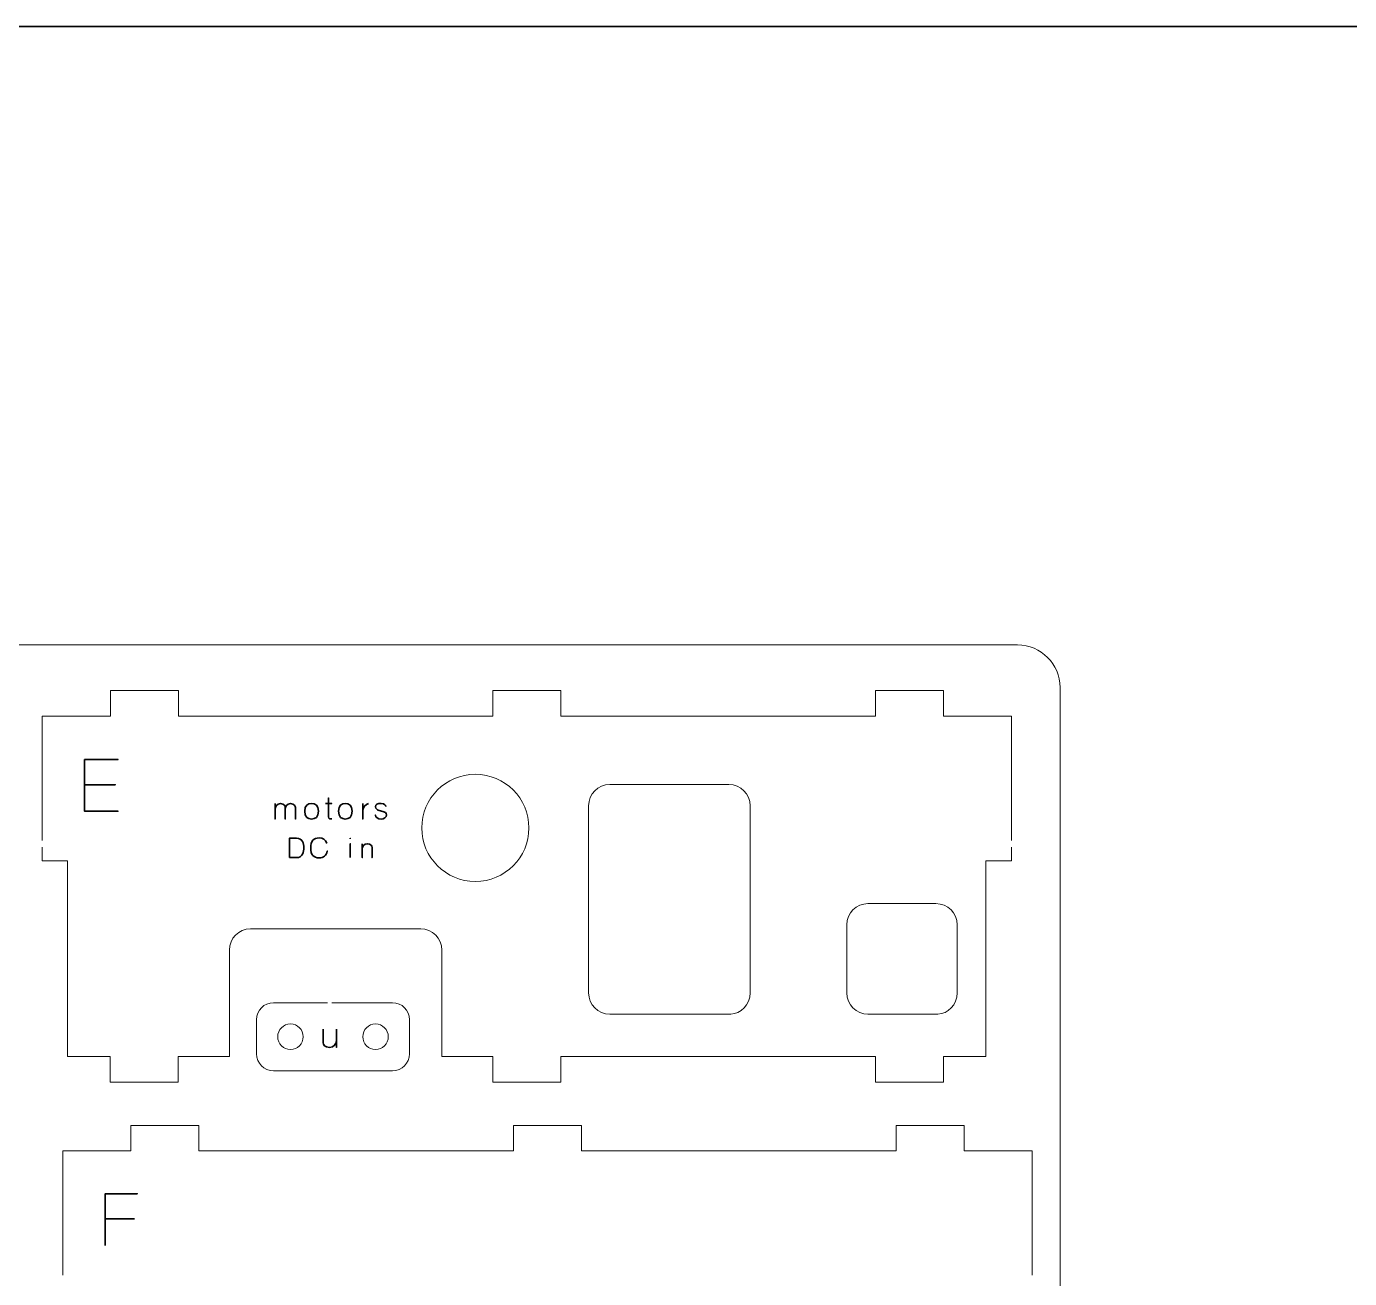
# Model space of a CAD drawing. Header units: inches. Extents: x 15 to 785, y -737 to -15.
# Drawn here: x 177.3 to 332.9, y -162.2 to -15 of the extents above; entities that cross this region are included whole.
import ezdxf

# ---------------------------------------------------------------- set-up
doc = ezdxf.new("R2010")
doc.units = ezdxf.units.IN
doc.header["$MEASUREMENT"] = 0
doc.layers.add('Layer 1', color=7, linetype='Continuous')

# ---------------------------------------------------------------- blocks, each defined once
blk = doc.blocks.new('block 12')
at = {"layer": 'Layer 1', "color": 13, "lineweight": 35, "true_color": 0xed6444}
for points, knots in [([(213.18, -108.14), (213.01, -108.15), (212.82, -108.16), (212.82, -107.92), (212.82, -107.68), (212.82, -105.67), (212.82, -105.67), (212.82, -105.67), (212.82, -107.68), (212.82, -107.92), (212.82, -108.16), (213.01, -108.15), (213.18, -108.14)], [0, 0, 0, 0, 1, 1, 1, 2, 2, 2, 3, 3, 3, 4, 4, 4, 4]), ([(207.72, -106.82), (207.72, -106.66), (207.62, -106.36), (207.17, -106.35), (206.72, -106.35), (206.52, -106.7), (206.52, -107.02), (206.52, -106.7), (206.72, -106.35), (207.17, -106.35), (207.62, -106.36), (207.72, -106.66), (207.72, -106.82), (207.72, -106.98), (207.72, -108.16), (207.72, -108.16), (207.72, -108.16), (207.72, -106.98), (207.72, -106.82)], [0, 0, 0, 0, 1, 1, 1, 2, 2, 2, 3, 3, 3, 4, 4, 4, 5, 5, 5, 6, 6, 6, 6]), ([(206.52, -106.35), (206.52, -106.35), (206.52, -108.16), (206.52, -108.16), (206.52, -108.16), (206.52, -106.35), (206.52, -106.35)], [0, 0, 0, 0, 1, 1, 1, 2, 2, 2, 2]), ([(208.93, -106.82), (208.93, -106.66), (208.78, -106.36), (208.33, -106.35), (207.88, -106.35), (207.72, -106.7), (207.72, -107.02), (207.72, -106.7), (207.88, -106.35), (208.33, -106.35), (208.78, -106.36), (208.93, -106.66), (208.93, -106.82), (208.93, -106.98), (208.93, -108.16), (208.93, -108.16), (208.93, -108.16), (208.93, -106.98), (208.93, -106.82)], [0, 0, 0, 0, 1, 1, 1, 2, 2, 2, 3, 3, 3, 4, 4, 4, 5, 5, 5, 6, 6, 6, 6]), ([(210.01, -107.24), (210.01, -106.52), (210.37, -106.32), (210.81, -106.32), (211.25, -106.32), (211.61, -106.52), (211.61, -107.24), (211.61, -107.95), (211.25, -108.16), (210.81, -108.16), (210.37, -108.16), (210.01, -107.95), (210.01, -107.24)], [0, 0, 0, 0, 1, 1, 1, 2, 2, 2, 3, 3, 3, 4, 4, 4, 4]), ([(210.01, -107.24), (210.01, -106.52), (210.37, -106.32), (210.81, -106.32), (211.25, -106.32), (211.61, -106.52), (211.61, -107.24), (211.61, -107.95), (211.25, -108.16), (210.81, -108.16), (210.37, -108.16), (210.01, -107.95), (210.01, -107.24)], [0, 0, 0, 0, 1, 1, 1, 2, 2, 2, 3, 3, 3, 4, 4, 4, 4]), ([(212.45, -106.33), (212.45, -106.33), (213.19, -106.33), (213.19, -106.33), (213.19, -106.33), (212.45, -106.33), (212.45, -106.33)], [0, 0, 0, 0, 1, 1, 1, 2, 2, 2, 2]), ([(213.98, -107.24), (213.98, -106.52), (214.35, -106.32), (214.78, -106.32), (215.22, -106.32), (215.58, -106.52), (215.58, -107.24), (215.58, -107.95), (215.22, -108.16), (214.78, -108.16), (214.35, -108.16), (213.98, -107.95), (213.98, -107.24)], [0, 0, 0, 0, 1, 1, 1, 2, 2, 2, 3, 3, 3, 4, 4, 4, 4]), ([(213.98, -107.24), (213.98, -106.52), (214.35, -106.32), (214.78, -106.32), (215.22, -106.32), (215.58, -106.52), (215.58, -107.24), (215.58, -107.95), (215.22, -108.16), (214.78, -108.16), (214.35, -108.16), (213.98, -107.95), (213.98, -107.24)], [0, 0, 0, 0, 1, 1, 1, 2, 2, 2, 3, 3, 3, 4, 4, 4, 4]), ([(217.51, -106.35), (217.18, -106.35), (216.81, -106.83), (216.82, -107.24), (216.81, -106.83), (217.18, -106.35), (217.51, -106.35)], [0, 0, 0, 0, 1, 1, 1, 2, 2, 2, 2]), ([(216.82, -106.35), (216.82, -106.35), (216.82, -108.16), (216.82, -108.16), (216.82, -108.16), (216.82, -106.35), (216.82, -106.35)], [0, 0, 0, 0, 1, 1, 1, 2, 2, 2, 2]), ([(219.55, -106.68), (219.55, -106.59), (219.44, -106.34), (218.99, -106.32), (218.55, -106.31), (218.34, -106.45), (218.34, -106.73), (218.34, -107), (218.57, -107.09), (218.66, -107.11), (218.66, -107.11), (219.32, -107.31), (219.32, -107.31), (219.41, -107.33), (219.62, -107.42), (219.62, -107.68), (219.62, -107.95), (219.35, -108.16), (218.99, -108.16), (218.64, -108.16), (218.32, -107.97), (218.32, -107.7), (218.32, -107.97), (218.64, -108.16), (218.99, -108.16), (219.35, -108.16), (219.62, -107.95), (219.62, -107.68), (219.62, -107.42), (219.41, -107.33), (219.32, -107.31), (219.32, -107.31), (218.66, -107.11), (218.66, -107.11), (218.57, -107.09), (218.34, -107), (218.34, -106.73), (218.34, -106.45), (218.55, -106.31), (218.99, -106.32), (219.44, -106.34), (219.55, -106.59), (219.55, -106.68)], [0, 0, 0, 0, 1, 1, 1, 2, 2, 2, 3, 3, 3, 4, 4, 4, 5, 5, 5, 6, 6, 6, 7, 7, 7, 8, 8, 8, 9, 9, 9, 10, 10, 10, 11, 11, 11, 12, 12, 12, 13, 13, 13, 14, 14, 14, 14])]:
    blk.add_open_spline(points, degree=3, knots=knots, dxfattribs=at)
blk = doc.blocks.new('block 22')
at = {"layer": 'Layer 1', "color": 13, "lineweight": 35, "true_color": 0xed6444}
for points, knots in [([(208.21, -112.7), (208.21, -112.7), (208.21, -110.41), (208.21, -110.41), (208.21, -110.41), (209.04, -110.41), (209.04, -110.41), (209.79, -110.41), (209.88, -111.05), (209.9, -111.52), (209.92, -112), (209.76, -112.7), (209.04, -112.7), (209.04, -112.7), (208.21, -112.7), (208.21, -112.7)], [0, 0, 0, 0, 1, 1, 1, 2, 2, 2, 3, 3, 3, 4, 4, 4, 5, 5, 5, 5]), ([(208.21, -112.7), (208.21, -112.7), (208.21, -110.41), (208.21, -110.41), (208.21, -110.41), (209.04, -110.41), (209.04, -110.41), (209.79, -110.41), (209.88, -111.05), (209.9, -111.52), (209.92, -112), (209.76, -112.7), (209.04, -112.7), (209.04, -112.7), (208.21, -112.7), (208.21, -112.7)], [0, 0, 0, 0, 1, 1, 1, 2, 2, 2, 3, 3, 3, 4, 4, 4, 5, 5, 5, 5]), ([(211.7, -112.73), (211.06, -112.73), (210.71, -112.37), (210.71, -111.55), (210.71, -110.74), (211.06, -110.38), (211.7, -110.38), (212.15, -110.38), (212.46, -110.57), (212.6, -110.98), (212.46, -110.57), (212.15, -110.38), (211.7, -110.38), (211.06, -110.38), (210.71, -110.74), (210.71, -111.55), (210.71, -112.37), (211.06, -112.73), (211.7, -112.73), (212.22, -112.73), (212.55, -112.48), (212.65, -111.93), (212.55, -112.48), (212.22, -112.73), (211.7, -112.73)], [0, 0, 0, 0, 1, 1, 1, 2, 2, 2, 3, 3, 3, 4, 4, 4, 5, 5, 5, 6, 6, 6, 7, 7, 7, 8, 8, 8, 8]), ([(215.36, -110.47), (215.36, -110.47), (215.36, -110.41), (215.36, -110.41), (215.36, -110.41), (215.36, -110.47), (215.36, -110.47)], [0, 0, 0, 0, 1, 1, 1, 2, 2, 2, 2]), ([(215.36, -112.7), (215.36, -112.7), (215.36, -111.07), (215.36, -111.07), (215.36, -111.07), (215.36, -112.7), (215.36, -112.7)], [0, 0, 0, 0, 1, 1, 1, 2, 2, 2, 2]), ([(217.93, -111.49), (217.93, -111.35), (217.79, -111.08), (217.38, -111.07), (216.98, -111.07), (216.76, -111.38), (216.76, -111.68), (216.76, -111.38), (216.98, -111.07), (217.38, -111.07), (217.79, -111.08), (217.93, -111.35), (217.93, -111.49), (217.93, -111.64), (217.93, -112.7), (217.93, -112.7), (217.93, -112.7), (217.93, -111.64), (217.93, -111.49)], [0, 0, 0, 0, 1, 1, 1, 2, 2, 2, 3, 3, 3, 4, 4, 4, 5, 5, 5, 6, 6, 6, 6]), ([(216.76, -111.07), (216.76, -111.07), (216.76, -112.7), (216.76, -112.7), (216.76, -112.7), (216.76, -111.07), (216.76, -111.07)], [0, 0, 0, 0, 1, 1, 1, 2, 2, 2, 2])]:
    blk.add_open_spline(points, degree=3, knots=knots, dxfattribs=at)

msp = doc.modelspace()

# ---------------------------------------------------------------- linework, layer by layer
at = {"layer": 'Layer 1', "color": 179, "lineweight": 9, "true_color": 0x231f20}
for points in [[(179.12, -110.7), (179.12, -96.07), (187.15, -96.07), (187.15, -93.07), (195.15, -93.07), (195.15, -96.07), (232.14, -96.07), (232.14, -93.07), (240.14, -93.07), (240.14, -96.07), (277.14, -96.07), (277.14, -93.07), (285.14, -93.07), (285.14, -96.07), (293.12, -96.07), (293.12, -110.7)], [(181.54, -161.79), (181.54, -147.17), (189.57, -147.17), (189.57, -144.17), (197.57, -144.17), (197.57, -147.17), (234.56, -147.17), (234.56, -144.17), (242.56, -144.17), (242.56, -147.17), (279.56, -147.17), (279.56, -144.17), (287.56, -144.17), (287.56, -147.17), (295.54, -147.17), (295.54, -161.79)]]:
    msp.add_lwpolyline(points, dxfattribs=at)
at = {"layer": 'Layer 1', "color": 179, "lineweight": 35, "true_color": 0x231f20}
msp.add_open_spline([(785, -570), (785, -578.28), (778.28, -585), (770, -585), (770, -585), (30, -585), (30, -585), (21.72, -585), (15, -578.28), (15, -570), (15, -570), (15, -30), (15, -30), (15, -21.72), (21.72, -15), (30, -15), (30, -15), (770, -15), (770, -15), (778.28, -15), (785, -21.72), (785, -30), (785, -30), (785, -570), (785, -570)], degree=3, knots=[0, 0, 0, 0, 1, 1, 1, 2, 2, 2, 3, 3, 3, 4, 4, 4, 5, 5, 5, 6, 6, 6, 7, 7, 7, 8, 8, 8, 8], dxfattribs=at)
at = {"layer": 'Layer 1', "color": 179, "lineweight": 20, "true_color": 0x231f20}
msp.add_open_spline([(79.45, -90.67), (79.45, -90.67), (80.45, -90.67), (80.45, -90.67), (80.45, -90.67), (80.45, -90.7), (80.45, -90.7), (81.83, -90.7), (82.95, -89.58), (82.95, -88.2), (82.95, -88.2), (82.95, -87.7), (82.95, -87.7), (82.95, -87.7), (293.83, -87.7), (293.83, -87.7), (296.59, -87.7), (298.83, -89.94), (298.83, -92.7), (298.83, -92.7), (298.83, -292.7), (298.83, -292.7), (298.83, -295.46), (296.59, -297.7), (293.83, -297.7), (293.83, -297.7), (36.83, -297.7), (36.83, -297.7), (34.06, -297.7), (31.83, -295.46), (31.83, -292.7), (31.83, -292.7), (31.83, -105.2), (31.83, -105.2), (31.83, -105.2), (31.83, -105.22), (31.83, -105.22), (31.83, -103.84), (32.95, -102.72), (34.33, -102.72), (34.33, -102.72), (34.33, -102.7), (34.33, -102.7), (34.33, -102.7), (44.45, -102.7), (44.45, -102.7), (44.45, -102.7), (44.45, -120.7), (44.45, -120.7), (44.45, -120.7), (48.45, -120.7), (48.45, -120.7), (48.45, -120.7), (48.45, -102.7), (48.45, -102.7), (48.45, -102.7), (74.45, -102.7), (74.45, -102.7), (75.83, -102.7), (76.95, -101.58), (76.95, -100.2), (76.95, -100.2), (76.95, -93.17), (76.95, -93.17), (76.95, -91.79), (78.07, -90.67), (79.45, -90.67)], degree=3, knots=[0, 0, 0, 0, 1, 1, 1, 2, 2, 2, 3, 3, 3, 4, 4, 4, 5, 5, 5, 6, 6, 6, 7, 7, 7, 8, 8, 8, 9, 9, 9, 10, 10, 10, 11, 11, 11, 12, 12, 12, 13, 13, 13, 14, 14, 14, 15, 15, 15, 16, 16, 16, 17, 17, 17, 18, 18, 18, 19, 19, 19, 20, 20, 20, 21, 21, 21, 22, 22, 22, 22], dxfattribs=at)
at = {"layer": 'Layer 1', "color": 13, "lineweight": 35, "true_color": 0xed6444}
for points, knots in [([(184.12, -107.25), (184.12, -107.25), (184.12, -101.18), (184.12, -101.18), (184.12, -101.18), (188.06, -101.18), (188.06, -101.18), (188.06, -101.18), (184.12, -101.18), (184.12, -101.18), (184.12, -101.18), (184.12, -107.25), (184.12, -107.25), (184.12, -107.25), (188.06, -107.25), (188.06, -107.25), (188.06, -107.25), (184.12, -107.25), (184.12, -107.25)], [0, 0, 0, 0, 1, 1, 1, 2, 2, 2, 3, 3, 3, 4, 4, 4, 5, 5, 5, 6, 6, 6, 6]), ([(184.12, -104.12), (184.12, -104.12), (187.72, -104.12), (187.72, -104.12), (187.72, -104.12), (184.12, -104.12), (184.12, -104.12)], [0, 0, 0, 0, 1, 1, 1, 2, 2, 2, 2]), ([(212.17, -132.84), (212.17, -132.84), (212.17, -134.45), (212.17, -134.45), (212.17, -134.64), (212.37, -135.01), (212.9, -135.01), (213.44, -135.01), (213.73, -134.6), (213.73, -134.21), (213.73, -134.6), (213.44, -135.01), (212.9, -135.01), (212.37, -135.01), (212.17, -134.64), (212.17, -134.45), (212.17, -134.45), (212.17, -132.84), (212.17, -132.84)], [0, 0, 0, 0, 1, 1, 1, 2, 2, 2, 3, 3, 3, 4, 4, 4, 5, 5, 5, 6, 6, 6, 6]), ([(213.73, -132.84), (213.73, -132.84), (213.73, -135.01), (213.73, -135.01), (213.73, -135.01), (213.73, -132.84), (213.73, -132.84)], [0, 0, 0, 0, 1, 1, 1, 2, 2, 2, 2]), ([(186.54, -158.3), (186.54, -158.3), (186.54, -152.2), (186.54, -152.2), (186.54, -152.2), (190.32, -152.2), (190.32, -152.2), (190.32, -152.2), (186.54, -152.2), (186.54, -152.2), (186.54, -152.2), (186.54, -158.3), (186.54, -158.3)], [0, 0, 0, 0, 1, 1, 1, 2, 2, 2, 3, 3, 3, 4, 4, 4, 4]), ([(189.97, -155.16), (189.97, -155.16), (186.54, -155.16), (186.54, -155.16), (186.54, -155.16), (189.97, -155.16), (189.97, -155.16)], [0, 0, 0, 0, 1, 1, 1, 2, 2, 2, 2])]:
    msp.add_open_spline(points, degree=3, knots=knots, dxfattribs=at)
at = {"layer": 'Layer 1', "color": 179, "lineweight": 9, "true_color": 0x231f20}
for points, knots in [([(230.07, -115.5), (226.59, -115.5), (223.77, -112.68), (223.77, -109.2), (223.77, -105.72), (226.59, -102.9), (230.07, -102.9), (233.55, -102.9), (236.37, -105.72), (236.37, -109.2), (236.37, -112.68), (233.55, -115.5), (230.07, -115.5)], [0, 0, 0, 0, 1, 1, 1, 2, 2, 2, 3, 3, 3, 4, 4, 4, 4]), ([(262.39, -106.6), (262.39, -106.6), (262.39, -128.6), (262.39, -128.6), (262.39, -129.98), (261.27, -131.1), (260.1, -131.08), (260.1, -131.08), (245.89, -131.1), (245.89, -131.1), (244.51, -131.1), (243.39, -129.98), (243.39, -128.6), (243.39, -128.6), (243.39, -106.6), (243.39, -106.6), (243.39, -105.22), (244.51, -104.1), (245.89, -104.1), (245.89, -104.1), (259.89, -104.1), (259.89, -104.1), (261.27, -104.1), (262.39, -105.22), (262.39, -106.6)], [0, 0, 0, 0, 1, 1, 1, 2, 2, 2, 3, 3, 3, 4, 4, 4, 5, 5, 5, 6, 6, 6, 7, 7, 7, 8, 8, 8, 8]), ([(293.12, -111.45), (293.12, -111.45), (293.12, -113.07), (293.12, -113.07), (293.12, -113.07), (290.12, -113.07), (290.12, -113.07), (290.12, -113.07), (290.12, -136.07), (290.12, -136.07), (290.12, -136.07), (285.14, -136.07), (285.14, -136.07), (285.14, -136.07), (285.14, -139.07), (285.14, -139.07), (285.14, -139.07), (277.14, -139.07), (277.14, -139.07), (277.14, -139.07), (277.14, -136.07), (277.14, -136.07), (277.14, -136.07), (240.14, -136.07), (240.14, -136.07), (240.14, -136.07), (240.14, -139.07), (240.14, -139.07), (240.14, -139.07), (232.14, -139.07), (232.14, -139.07), (232.14, -139.07), (232.14, -136.07), (232.14, -136.07), (232.14, -136.07), (226.14, -136.07), (226.14, -136.07), (226.14, -136.07), (226.14, -123.57), (226.14, -123.57), (226.14, -122.19), (225.02, -121.07), (223.64, -121.07), (223.64, -121.07), (203.64, -121.07), (203.64, -121.07), (202.26, -121.07), (201.14, -122.19), (201.14, -123.57), (201.14, -123.57), (201.14, -136.07), (201.14, -136.07), (201.14, -136.07), (195.14, -136.07), (195.14, -136.07), (195.14, -136.07), (195.14, -139.07), (195.14, -139.07), (195.14, -139.07), (187.14, -139.07), (187.14, -139.07), (187.14, -139.07), (187.14, -136.07), (187.14, -136.07), (187.14, -136.07), (182.12, -136.07), (182.12, -136.07), (182.12, -136.07), (182.12, -113.07), (182.12, -113.07), (182.12, -113.07), (179.12, -113.07), (179.12, -113.07), (179.12, -113.07), (179.12, -111.45), (179.12, -111.45)], [0, 0, 0, 0, 1, 1, 1, 2, 2, 2, 3, 3, 3, 4, 4, 4, 5, 5, 5, 6, 6, 6, 7, 7, 7, 8, 8, 8, 9, 9, 9, 10, 10, 10, 11, 11, 11, 12, 12, 12, 13, 13, 13, 14, 14, 14, 15, 15, 15, 16, 16, 16, 17, 17, 17, 18, 18, 18, 19, 19, 19, 20, 20, 20, 21, 21, 21, 22, 22, 22, 23, 23, 23, 24, 24, 24, 25, 25, 25, 25]), ([(286.74, -120.6), (286.74, -120.6), (286.74, -128.6), (286.74, -128.6), (286.74, -129.98), (285.62, -131.1), (284.45, -131.08), (284.45, -131.08), (276.24, -131.1), (276.24, -131.1), (274.86, -131.1), (273.74, -129.98), (273.74, -128.6), (273.74, -128.6), (273.74, -120.6), (273.74, -120.6), (273.74, -119.22), (274.86, -118.1), (276.24, -118.1), (276.24, -118.1), (284.24, -118.1), (284.24, -118.1), (285.62, -118.1), (286.74, -119.22), (286.74, -120.6)], [0, 0, 0, 0, 1, 1, 1, 2, 2, 2, 3, 3, 3, 4, 4, 4, 5, 5, 5, 6, 6, 6, 7, 7, 7, 8, 8, 8, 8]), ([(212.7, -129.75), (212.7, -129.75), (206.33, -129.75), (206.33, -129.75), (205.22, -129.75), (204.33, -130.64), (204.33, -131.75), (204.33, -131.75), (204.33, -135.75), (204.33, -135.75), (204.33, -136.85), (205.22, -137.75), (206.33, -137.75), (206.33, -137.75), (220.33, -137.75), (220.33, -137.75), (221.43, -137.75), (222.33, -136.85), (222.33, -135.75), (222.33, -135.75), (222.33, -131.75), (222.33, -131.75), (222.33, -130.64), (221.43, -129.75), (220.33, -129.75), (220.33, -129.75), (213.2, -129.75), (213.2, -129.75)], [0, 0, 0, 0, 1, 1, 1, 2, 2, 2, 3, 3, 3, 4, 4, 4, 5, 5, 5, 6, 6, 6, 7, 7, 7, 8, 8, 8, 9, 9, 9, 9]), ([(206.83, -133.75), (206.83, -132.92), (207.5, -132.25), (208.33, -132.25), (209.15, -132.25), (209.83, -132.92), (209.83, -133.75), (209.83, -134.58), (209.15, -135.25), (208.33, -135.25), (207.5, -135.25), (206.83, -134.58), (206.83, -133.75)], [0, 0, 0, 0, 1, 1, 1, 2, 2, 2, 3, 3, 3, 4, 4, 4, 4]), ([(216.83, -133.75), (216.83, -132.92), (217.5, -132.25), (218.33, -132.25), (219.15, -132.25), (219.83, -132.92), (219.83, -133.75), (219.83, -134.58), (219.15, -135.25), (218.33, -135.25), (217.5, -135.25), (216.83, -134.58), (216.83, -133.75)], [0, 0, 0, 0, 1, 1, 1, 2, 2, 2, 3, 3, 3, 4, 4, 4, 4])]:
    msp.add_open_spline(points, degree=3, knots=knots, dxfattribs=at)

# ---------------------------------------------------------------- block references
at = {"layer": 'Layer 1'}
for name in ['block 12', 'block 22']:
    msp.add_blockref(name, (0, 0), dxfattribs=at)

doc.saveas('drawing.dxf')
